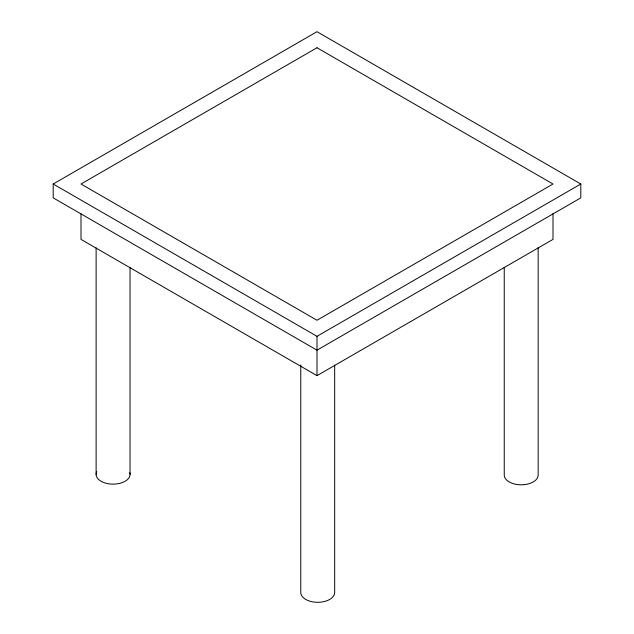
<?xml version="1.0" encoding="UTF-8"?>
<svg xmlns="http://www.w3.org/2000/svg" width="634" height="634" viewBox="0 0 634 634"><rect width="100%" height="100%" fill="white"/><g stroke="black" fill="none" stroke-linecap="round" stroke-linejoin="round"><path stroke-width="0.95" d="M53.193 184.011L317 31.7L580.807 184.011L580.807 197.856L317 350.166L53.193 197.856L53.193 184.011L317 336.321L580.807 184.011M81.001 213.682L81.001 239.39L317 375.645L552.999 239.39L552.999 213.682M538.163 247.553L538.163 475.032A16.959 9.787 0 0 1 521.203 484.82A16.959 9.787 0 0 1 504.244 475.032L504.244 267.334M334.681 365.033L334.681 592.513A16.959 9.787 0 0 1 317.729 602.3A16.959 9.787 0 0 1 300.77 592.513L300.77 365.033M317 336.321L317 375.645M130.041 267.651L130.041 474.359M96.122 247.87L96.122 474.359M129.78 472.655A16.959 9.787 0 0 1 112.345 484.138A16.959 9.787 0 0 1 96.701 471.823M317 47.756L81.001 184.011L317 320.257L552.999 184.011L317 47.756"/></g></svg>
